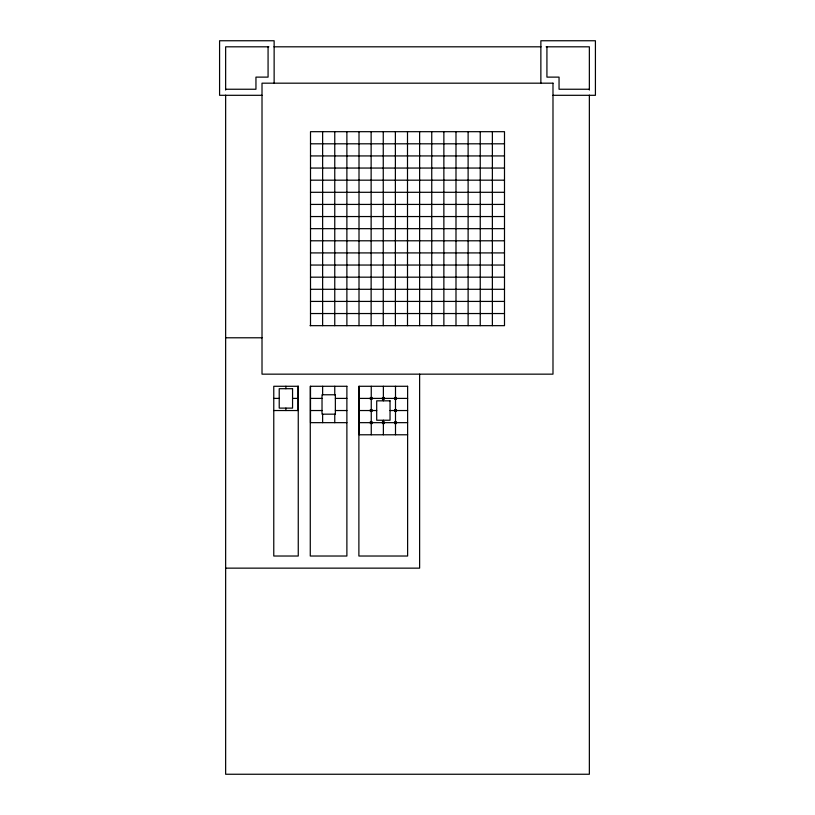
<?xml version="1.0" encoding="UTF-8"?>
<svg xmlns="http://www.w3.org/2000/svg" width="815" height="815" viewBox="0 0 815 815"><rect width="100%" height="100%" fill="white"/><g stroke="black" fill="none" stroke-linecap="round" stroke-linejoin="round"><path stroke-width="1.22" d="M370.295 399.36L372.2 397.455M370.295 411.483L372.2 409.578M382.418 399.36L384.323 397.455M370.295 423.606L372.2 421.701M394.541 399.36L396.457 397.455M382.418 423.606L384.323 421.701M394.541 411.483L396.457 409.578M394.541 423.606L396.457 421.701M268.879 46.812L225.643 46.812L225.643 90.047M273.962 46.812L541.038 46.812M546.121 46.812L589.357 46.812L589.357 90.047M225.643 89.242L255.951 89.242L255.951 77.119L268.074 77.119L268.074 46.812M589.357 89.242L559.049 89.242L559.049 77.119L546.926 77.119L546.926 46.812M262.012 95.304L219.581 95.304L219.581 40.75L274.135 40.75L274.135 83.181M552.988 95.304L595.419 95.304L595.419 40.75L540.865 40.75L540.865 83.181M310.505 143.807L504.495 143.807M310.505 155.93L504.495 155.93M310.505 168.053L504.495 168.053M310.505 180.176L504.495 180.176M310.505 192.299L504.495 192.299M310.505 204.422L504.495 204.422M310.505 216.546L504.495 216.546M310.505 228.669L504.495 228.669M310.505 240.792L504.495 240.792M310.505 252.915L504.495 252.915M310.505 265.048L504.495 265.048M310.505 277.171L504.495 277.171M310.505 289.294L504.495 289.294M310.505 301.418L504.495 301.418M310.505 313.541L504.495 313.541M310.026 325.664L504.495 325.664L504.495 131.684L310.505 131.684L310.505 325.664M225.643 337.787L262.012 337.787M273.769 398.403L279.219 398.403M292.554 398.403L298.015 398.403M310.505 398.403L322.027 398.403M335.362 398.403L346.884 398.403M359.13 398.403L407.622 398.403M273.769 410.536L298.015 410.536L298.015 386.279M310.505 410.536L322.027 410.536M335.362 410.536L346.884 410.536M359.13 410.536L376.703 410.536M390.039 410.536L407.622 410.536M346.884 422.659L310.505 422.659L310.505 386.279M359.13 422.659L407.622 422.659M407.622 434.782L359.13 434.782L359.13 386.279M225.643 568.147L419.623 568.147L419.623 374.156M394.541 397.455L396.457 399.36M382.418 397.455L384.323 399.36M394.541 409.578L396.457 411.483M370.295 397.455L372.2 399.36M394.541 421.701L396.457 423.606M370.295 409.578L372.2 411.483M382.418 421.701L384.323 423.606M370.295 421.701L372.2 423.606M589.357 95.141L589.357 774.25L225.643 774.25L225.643 95.141M492.372 131.684L492.372 325.664M480.239 131.684L480.239 325.664M468.116 131.684L468.116 325.664M455.993 131.684L455.993 325.664M443.869 131.684L443.869 325.664M431.746 131.684L431.746 325.664M419.623 131.684L419.623 325.664M407.5 131.684L407.5 325.664M395.499 386.279L395.499 434.782M395.377 131.684L395.377 325.664M383.376 386.279L383.376 400.827M383.376 420.234L383.376 434.782M383.254 131.684L383.254 325.664M371.131 131.684L371.131 325.664M371.253 386.279L371.253 434.782M359.007 131.684L359.007 325.664M346.884 131.684L346.884 325.664M334.761 131.684L334.761 325.664M334.761 386.279L334.761 394.766M334.761 414.173L334.761 422.659M322.628 131.684L322.628 325.664M322.628 386.279L322.628 394.766M322.628 414.173L322.628 422.659M285.892 386.279L285.892 388.704M285.892 408.111L285.892 410.536M552.988 83.181L262.012 83.181L262.012 374.156L552.988 374.156L552.988 83.181M298.259 386.279L273.769 386.279L273.769 556.024L298.259 556.024L298.259 386.279M346.884 386.279L310.271 386.279L310.271 556.024L346.884 556.024L346.884 386.279M407.622 386.279L358.885 386.279L358.885 556.024L407.622 556.024L407.622 386.279M292.554 388.704L279.219 388.704L279.219 408.111L292.554 408.111L292.554 388.704M335.362 394.766L322.027 394.766L322.027 414.173L335.362 414.173L335.362 394.766M390.039 400.827L376.703 400.827L376.703 420.234L390.039 420.234L390.039 400.827"/></g></svg>
